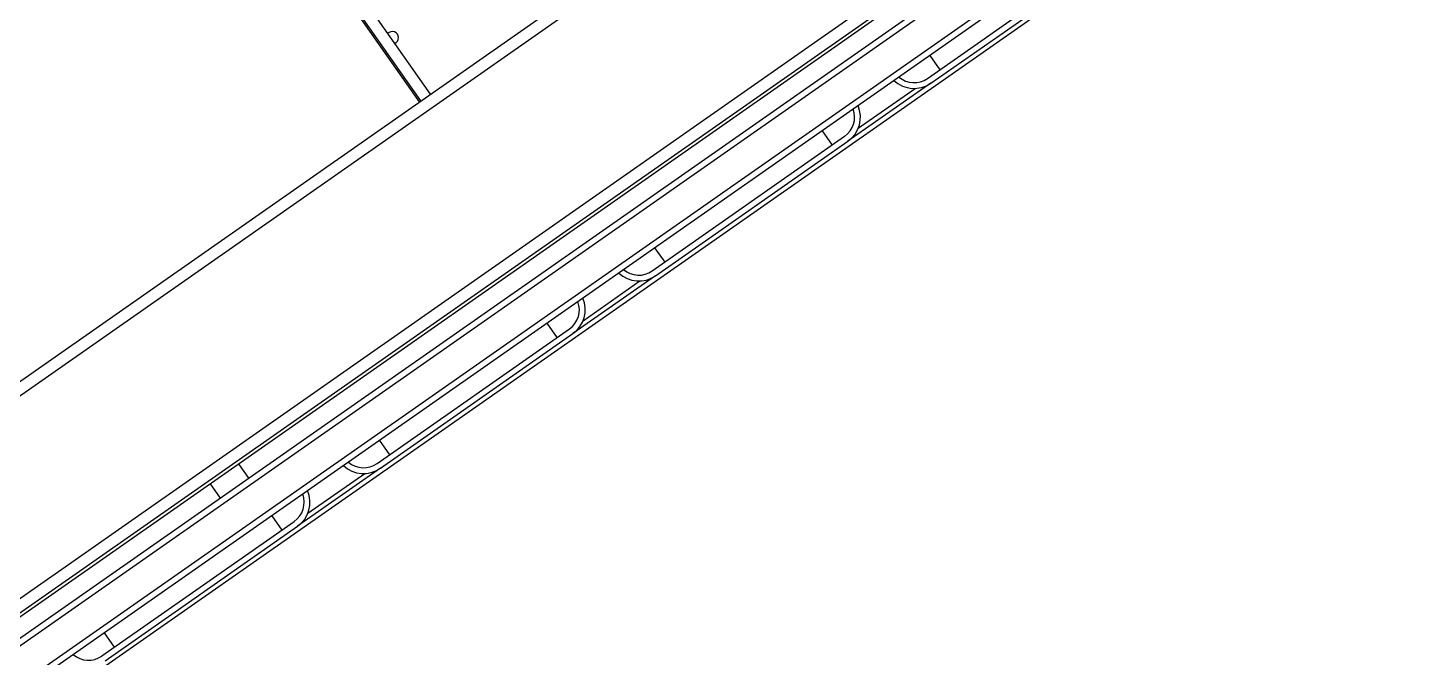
# Model space of a CAD drawing. Header units: millimetres. Extents: x 152904052 to 153933663, y 538271515 to 539240469.
# Drawn here: x 153459644.4 to 153460121, y 538574329.4 to 538574545 of the extents above; entities that cross this region are included whole.
import ezdxf

# ---------------------------------------------------------------- set-up
doc = ezdxf.new("R2010")
doc.units = ezdxf.units.MM
doc.layers.add('POWR', color=5, linetype='Continuous')

msp = doc.modelspace()

# ---------------------------------------------------------------- linework, layer by layer
at = {"layer": 'POWR', "color": 7}
for p, q in [((153459778.39, 538574519.64), (153459591.75, 538574786.19)), ((153459592.16, 538574786.48), (153459778.8, 538574519.93)), ((153459595.43, 538574788.78), (153459782.08, 538574522.22)), ((153458327.77, 538573498.9), (153460123.35, 538574756.18)), ((153459245.74, 538574146.67), (153460091.51, 538574738.89)), ((153458377.55, 538573464.42), (153460138.73, 538574697.61)), ((153460164.44, 538574699.25), (153459268.28, 538574071.76)), ((153460161.45, 538574699.73), (153459268.86, 538574074.72)), ((153458379.9, 538573461.06), (153460141.08, 538574694.25)), ((153460170.63, 538574690.4), (153459274.48, 538574062.91)), ((153460137.67, 538574690.4), (153459287.8, 538574095.31)), ((153460170.11, 538574687.48), (153459277.4, 538574062.4)), ((153460179.8, 538574682.54), (153459278.73, 538574051.61)), ((153459952.3, 538574527.64), (153460018.16, 538574573.76)), ((153459953.45, 538574526), (153460019.31, 538574572.12)), ((153459953.12, 538574535.54), (153459956.56, 538574530.62)), ((153459953.45, 538574526), (153459925.11, 538574506.16)), ((153459928.63, 538574510.58), (153459948.09, 538574524.2)), ((153459916.26, 538574509.73), (153459919.7, 538574504.81)), ((153459858.1, 538574461.68), (153459923.96, 538574507.8)), ((153459859.25, 538574460.04), (153459925.11, 538574506.16)), ((153459858.92, 538574469.58), (153459862.36, 538574464.66)), ((153459859.25, 538574460.04), (153459830.91, 538574440.2)), ((153459834.43, 538574444.62), (153459853.89, 538574458.24)), ((153459822.06, 538574443.77), (153459825.5, 538574438.85)), ((153459763.9, 538574395.72), (153459829.76, 538574441.84)), ((153459765.05, 538574394.08), (153459830.91, 538574440.2)), ((153459764.72, 538574403.62), (153459768.16, 538574398.7)), ((153459720.07, 538574390.67), (153459716.63, 538574395.58)), ((153459765.05, 538574394.08), (153459736.7, 538574374.24)), ((153459740.23, 538574378.66), (153459759.68, 538574392.28)), ((153459706.8, 538574388.7), (153459710.24, 538574383.78)), ((153459669.7, 538574329.76), (153459735.56, 538574375.87)), ((153459727.85, 538574377.81), (153459731.3, 538574372.89)), ((153459670.84, 538574328.12), (153459736.7, 538574374.24)), ((153459670.51, 538574337.66), (153459673.96, 538574332.74))]:
    msp.add_line(p, q, dxfattribs=at)
for centre, radius, start, end in [((153459769.16, 538574541.63), 2.1, 289.8169, 140.1831), ((153459947.71, 538574534.2), 10, 226.537, 305), ((153459947.71, 538574534.2), 8, 229.4775, 305), ((153459919.37, 538574514.35), 8, 305, 20.5225), ((153459919.37, 538574514.35), 10, 305, 23.463), ((153459853.51, 538574468.23), 8, 229.4775, 305), ((153459853.51, 538574468.23), 10, 226.537, 305), ((153459825.17, 538574448.39), 10, 305, 23.463), ((153459825.17, 538574448.39), 8, 305, 20.5225), ((153459759.31, 538574402.27), 10, 226.537, 305), ((153459759.31, 538574402.27), 8, 229.4775, 305), ((153459730.97, 538574382.43), 8, 305, 20.5225), ((153459730.97, 538574382.43), 10, 305, 23.463), ((153459665.11, 538574336.31), 8, 229.4775, 305)]:
    msp.add_arc(centre, radius, start, end, dxfattribs=at)

doc.saveas('drawing.dxf')
